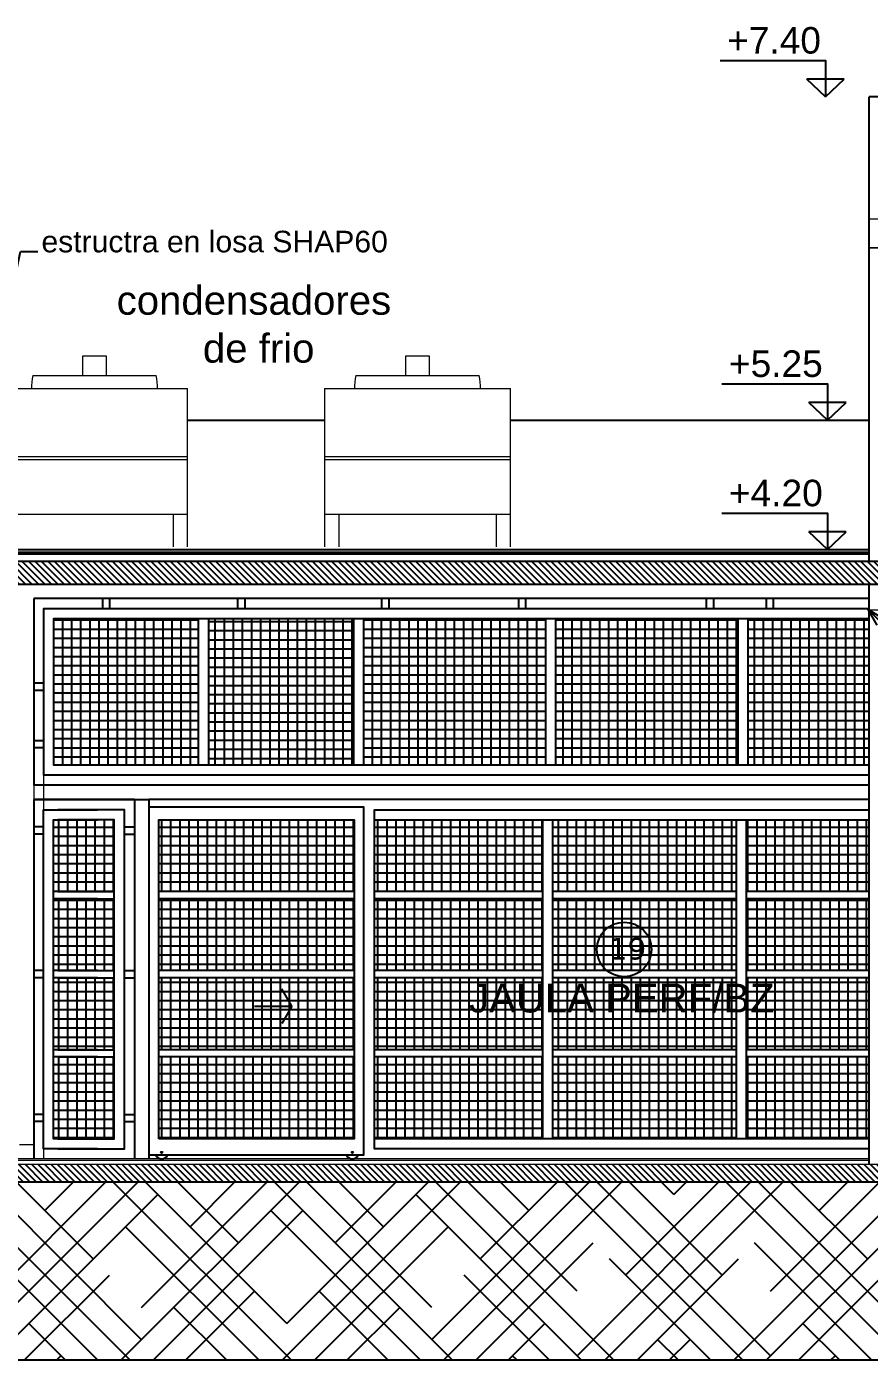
# Model space of a CAD drawing. Header units: metres. Extents: x 1166 to 1459, y -137 to 62.
# Drawn here: x 1276.12 to 1281.99, y -119.02 to -109.74 of the extents above; entities that cross this region are included whole.
import ezdxf

# ---------------------------------------------------------------- set-up
doc = ezdxf.new("R2010")
doc.units = ezdxf.units.M
doc.header["$LTSCALE"] = 0.508
doc.linetypes.add('HIDDEN2', pattern=[0.1875, 0.125, -0.0625])
doc.layers.get('0').update_dxf_attribs({"color": 9})
for name, color, linetype in [('2-texto', 9, 'Continuous'), ('3-muros', 9, 'Continuous'), ('3-VISTA', 9, 'Continuous'), ('4-carpinterias', 9, 'Continuous'), ('7-equipamiento', 9, 'Continuous'), ('8-cotas-100', 9, 'Continuous'), ('9-Hatch', 9, 'Continuous'), ('arq 0.09', 9, 'Continuous'), ('arq carpinterias', 9, 'Continuous'), ('arq gris 251', 9, 'Continuous'), ('Estructura', 9, 'HIDDEN2')]:
    doc.layers.add(name, color=color, linetype=linetype)
doc.styles.add('swiss', font='swissel.ttf')
doc.dimstyles.new('dim-100', dxfattribs={"dimtxt": 0.2, "dimasz": 0.12, "dimexe": 0.05, "dimexo": 0, "dimgap": 0.05, "dimtad": 1, "dimzin": 4, "dimtxsty": 'swiss', "dimblk": 'ARCHTICK', "dimcen": 0.5, "dimdle": 0.1, "dimclrd": 256, "dimclre": 252, "dimclrt": 256, "dimadec": 0, "dimazin": 0, "dimtfac": 1, "dimtix": 1, "dimtmove": 2, "dimatfit": 3, "dimldrblk": 'OPEN30', "dimfxl": 0.05, "dimtolj": 1, "dimtzin": 0, "dimarcsym": 0})
pattern_1 = [(0, (-2181.97136, -2415.981564), (0, 0.0635), []), (90, (-2181.97136, -2415.981564), (-0.0635, 0), [])]
pattern_2 = [(0, (-2177.70136, -2415.981564), (0, 0.0635), []), (90, (-2177.70136, -2415.981564), (-0.0635, 0), [])]
pattern_3 = [(0, (-2177.798637, -2415.981564), (0, 0.0635), []), (90, (-2177.798637, -2415.981564), (-0.0635, 0), [])]
pattern_4 = [(0, (-2176.35386, -2415.981564), (0, 0.0635), []), (90, (-2176.35386, -2415.981564), (-0.0635, 0), [])]
pattern_5 = [(0, (-2175.00636, -2415.981564), (0, 0.0635), []), (90, (-2175.00636, -2415.981564), (-0.0635, 0), [])]

# ---------------------------------------------------------------- blocks, each defined once
blk = doc.blocks.new('A$C128B13FA')
at = {"linetype": 'Continuous', "lineweight": 0}
for p, q in [((0.2185, 1.2107), (1.0765, 1.2107)), ((2.4665, 1.2107), (3.3245, 1.2107)), ((0, 1.12), (1.295, 1.12)), ((0, 1.12), (0, 0.92)), ((1.295, 0.92), (1.295, 1.12)), ((2.248, 1.12), (3.543, 1.12)), ((2.248, 1.12), (2.248, 0.02)), ((3.543, 0.02), (3.543, 1.12)), ((0, 0.92), (0, 0.37)), ((1.295, 0.37), (1.295, 0.92)), ((0, 0.6472), (1.295, 0.6472)), ((0, 0.6272), (1.295, 0.6272)), ((2.248, 0.6472), (3.543, 0.6472)), ((2.248, 0.6272), (3.543, 0.6272)), ((0, 0.37), (0, 0.02)), ((1.295, 0.02), (1.295, 0.37)), ((0, 0.2477), (1.295, 0.2477)), ((0, 0.2477), (0.1, 0.2477)), ((0.1, 0.2477), (0.1, 0.02)), ((1.195, 0.2477), (1.195, 0.02)), ((2.248, 0.2477), (3.543, 0.2477)), ((2.248, 0.2477), (2.348, 0.2477)), ((2.348, 0.2477), (2.348, 0.02)), ((3.443, 0.2477), (3.443, 0.02)), ((0, 0), (0.1, 0)), ((1.195, 0), (1.295, 0)), ((2.248, 0), (2.348, 0)), ((3.443, 0), (3.543, 0))]:
    blk.add_line(p, q, dxfattribs=at)
for points in [[(0.5633, 1.3472), (0.5633, 1.2107), (0.7317, 1.2107), (0.7317, 1.3472)], [(2.8113, 1.3472), (2.8113, 1.2107), (2.9797, 1.2107), (2.9797, 1.3472)]]:
    blk.add_lwpolyline(points, close=True, dxfattribs=at)
for centre, start, end in [((0.6475, 1.12), 168.06538, 180), ((0.6475, 1.12), 0, 11.93462), ((2.8955, 1.12), 168.06538, 180), ((2.8955, 1.12), 0, 11.93462)]:
    blk.add_arc(centre, 0.4385, start, end, dxfattribs=at)
blk = doc.blocks.new('_ARCHTICK')
at = {"color": 0, "linetype": 'ByBlock', "const_width": 0.15}
blk.add_lwpolyline([(-0.5, -0.5), (0.5, 0.5)], dxfattribs=at)
blk = doc.blocks.new('_Open30')
at = {"color": 0, "linetype": 'ByBlock', "lineweight": -2}
for p, q in [((-1, 0.268), (0, 0)), ((0, 0), (-1, -0.268)), ((0, 0), (-1, 0))]:
    blk.add_line(p, q, dxfattribs=at)

msp = doc.modelspace()

# ---------------------------------------------------------------- hatches: boundary and pattern name
at = {"layer": '9-Hatch'}
h = msp.add_hatch(dxfattribs=at)
h.set_pattern_fill('ANSI31', color=256, scale=0.01, angle=-90)
h.paths.add_polyline_path([(1295.8236, -113.4616), (1286.5836, -113.4616), (1286.5836, -113.6216), (1295.8236, -113.6216)])
h.paths.add_polyline_path([(1283.4077, -113.4616), (1258.7736, -113.4616), (1258.7736, -113.6216), (1283.4077, -113.6216)])
h = msp.add_hatch(dxfattribs=at)
h.set_pattern_fill('ANSI31', color=256, scale=0.01, angle=-90)
h.paths.add_polyline_path([(1296.0236, -117.6616), (1258.5736, -117.6616), (1258.5736, -117.7816), (1296.0236, -117.7816)])
h = msp.add_hatch(dxfattribs=at)
h.set_pattern_fill('HOUND', color=256, scale=0.1, angle=45)
h.set_pattern_definition([(45, (92.53986, -43.3334), (0.336759605, 0.561266008), [2.54, -1.27]), (135, (92.53986, -43.3334), (0.336759605, -0.561266008), [2.54, -1.27])])
h.paths.add_polyline_path([(1296.7866, -119.0233), (1296.7866, -117.7816), (1255.7149, -117.7816), (1255.7149, -119.0233)])
at = {"layer": 'arq gris 251'}
h = msp.add_hatch(dxfattribs=at)
h.set_pattern_fill('NET', color=256, scale=0.02, style=0)
h.set_pattern_definition([(0, (-446.571313, -135.207286), (0, 0.0635), []), (90, (-446.571313, -135.207286), (-0.0635, 0), [])])
h.paths.add_polyline_path([(1277.3205, -113.8616), (1276.3136, -113.8616), (1276.3136, -114.8816), (1277.3205, -114.8816)])
h = msp.add_hatch(dxfattribs=at)
h.set_pattern_fill('NET', color=256, scale=0.02, style=0)
h.set_pattern_definition([(0, (90.7484, -43.3334), (0, 0.0635), []), (90, (90.7484, -43.3334), (-0.0635, 0), [])])
h.paths.add_polyline_path([(1277.3905, -113.8616), (1278.4006, -113.8616), (1278.4006, -114.8816), (1277.3905, -114.8816)])
h = msp.add_hatch(dxfattribs=at)
h.set_pattern_fill('NET', color=256, scale=0.02, style=0)
h.set_pattern_definition([(0, (-448.9867, -135.207286), (0, 0.0635), []), (90, (-448.9867, -135.207286), (-0.0635, 0), [])])
h.paths.add_polyline_path([(1279.7359, -113.8616), (1278.4706, -113.8616), (1278.4706, -114.8816), (1279.7359, -114.8816)])
h = msp.add_hatch(dxfattribs=at)
h.set_pattern_fill('NET', color=256, scale=0.02, style=0)
h.set_pattern_definition([(0, (-450.32662, -135.207286), (0, 0.0635), []), (90, (-450.32662, -135.207286), (-0.0635, 0), [])])
h.paths.add_polyline_path([(1281.0758, -113.8616), (1279.8105, -113.8616), (1279.8105, -114.8816), (1281.0758, -114.8816)])
h = msp.add_hatch(dxfattribs=at)
h.set_pattern_fill('NET', color=256, scale=0.02, style=0)
h.set_pattern_definition([(0, (-451.66193, -135.207286), (0, 0.0635), []), (90, (-451.66193, -135.207286), (-0.0635, 0), [])])
h.paths.add_polyline_path([(1281.9877, -114.8816), (1281.9877, -113.8616), (1281.1458, -113.8616), (1281.1458, -114.8816)])
h = msp.add_hatch(dxfattribs=at)
h.set_pattern_fill('NET', color=256, scale=0.02, style=0)
h.set_pattern_definition(pattern_3)
h.paths.add_polyline_path([(1276.3103, -115.7616), (1276.3103, -115.2616), (1276.7336, -115.2616), (1276.7336, -115.7616)])
h = msp.add_hatch(dxfattribs=at)
h.set_pattern_fill('NET', color=256, scale=0.02, style=0)
h.set_pattern_definition(pattern_1)
h.paths.add_polyline_path([(1278.4036, -115.7616), (1278.4036, -115.2616), (1277.0436, -115.2616), (1277.0436, -115.7616)])
h = msp.add_hatch(dxfattribs=at)
h.set_pattern_fill('NET', color=256, scale=0.02, style=0)
h.set_pattern_definition(pattern_5)
h.paths.add_polyline_path([(1279.7161, -115.7616), (1279.7161, -115.2616), (1278.5448, -115.2616), (1278.5448, -115.7616)])
h = msp.add_hatch(dxfattribs=at)
h.set_pattern_fill('NET', color=256, scale=0.02, style=0)
h.set_pattern_definition(pattern_4)
h.paths.add_polyline_path([(1281.0636, -115.7616), (1281.0636, -115.2616), (1279.7861, -115.2616), (1279.7861, -115.7616)])
h = msp.add_hatch(dxfattribs=at)
h.set_pattern_fill('NET', color=256, scale=0.02, style=0)
h.set_pattern_definition(pattern_2)
h.paths.add_polyline_path([(1281.9877, -115.7616), (1281.9877, -115.2616), (1281.1336, -115.2616), (1281.1336, -115.7616)])
h = msp.add_hatch(dxfattribs=at)
h.set_pattern_fill('NET', color=256, scale=0.02, style=0)
h.set_pattern_definition(pattern_3)
h.paths.add_polyline_path([(1276.3103, -116.3116), (1276.3103, -115.8116), (1276.7336, -115.8116), (1276.7336, -116.3116)])
h = msp.add_hatch(dxfattribs=at)
h.set_pattern_fill('NET', color=256, scale=0.02, style=0)
h.set_pattern_definition(pattern_1)
h.paths.add_polyline_path([(1278.4036, -116.3116), (1278.4036, -115.8116), (1277.0436, -115.8116), (1277.0436, -116.3116)])
h = msp.add_hatch(dxfattribs=at)
h.set_pattern_fill('NET', color=256, scale=0.02, style=0)
h.set_pattern_definition(pattern_5)
h.paths.add_polyline_path([(1279.7161, -116.3116), (1279.7161, -115.8116), (1278.5448, -115.8116), (1278.5448, -116.3116)])
h = msp.add_hatch(dxfattribs=at)
h.set_pattern_fill('NET', color=256, scale=0.02, style=0)
h.set_pattern_definition(pattern_4)
h.paths.add_polyline_path([(1281.0636, -116.3116), (1281.0636, -115.8116), (1279.7861, -115.8116), (1279.7861, -116.3116)])
h = msp.add_hatch(dxfattribs=at)
h.set_pattern_fill('NET', color=256, scale=0.02, style=0)
h.set_pattern_definition(pattern_2)
h.paths.add_polyline_path([(1281.9877, -116.3116), (1281.9877, -115.8116), (1281.1336, -115.8116), (1281.1336, -116.3116)])
h = msp.add_hatch(dxfattribs=at)
h.set_pattern_fill('NET', color=256, scale=0.02, style=0)
h.set_pattern_definition(pattern_3)
h.paths.add_polyline_path([(1276.3103, -116.8616), (1276.3103, -116.3616), (1276.7336, -116.3616), (1276.7336, -116.8616)])
h = msp.add_hatch(dxfattribs=at)
h.set_pattern_fill('NET', color=256, scale=0.02, style=0)
h.set_pattern_definition(pattern_1)
h.paths.add_polyline_path([(1278.4036, -116.8616), (1278.4036, -116.3616), (1277.0436, -116.3616), (1277.0436, -116.8616)])
h = msp.add_hatch(dxfattribs=at)
h.set_pattern_fill('NET', color=256, scale=0.02, style=0)
h.set_pattern_definition(pattern_5)
h.paths.add_polyline_path([(1279.7161, -116.8616), (1279.7161, -116.3616), (1278.5448, -116.3616), (1278.5448, -116.8616)])
h = msp.add_hatch(dxfattribs=at)
h.set_pattern_fill('NET', color=256, scale=0.02, style=0)
h.set_pattern_definition(pattern_4)
h.paths.add_polyline_path([(1281.0636, -116.8616), (1281.0636, -116.3616), (1279.7861, -116.3616), (1279.7861, -116.8616)])
h = msp.add_hatch(dxfattribs=at)
h.set_pattern_fill('NET', color=256, scale=0.02, style=0)
h.set_pattern_definition(pattern_2)
h.paths.add_polyline_path([(1281.9877, -116.8616), (1281.9877, -116.3616), (1281.1336, -116.3616), (1281.1336, -116.8616)])
h = msp.add_hatch(dxfattribs=at)
h.set_pattern_fill('NET', color=256, scale=0.02, style=0)
h.set_pattern_definition(pattern_3)
h.paths.add_polyline_path([(1276.3103, -117.4816), (1276.3103, -116.9116), (1276.7336, -116.9116), (1276.7336, -117.4816)])
h = msp.add_hatch(dxfattribs=at)
h.set_pattern_fill('NET', color=256, scale=0.02, style=0)
h.set_pattern_definition(pattern_1)
h.paths.add_polyline_path([(1278.4036, -117.4816), (1278.4036, -116.9116), (1277.0436, -116.9116), (1277.0436, -117.4816)])
h = msp.add_hatch(dxfattribs=at)
h.set_pattern_fill('NET', color=256, scale=0.02, style=0)
h.set_pattern_definition(pattern_5)
h.paths.add_polyline_path([(1279.7161, -117.4816), (1279.7161, -116.9116), (1278.5448, -116.9116), (1278.5448, -117.4816)])
h = msp.add_hatch(dxfattribs=at)
h.set_pattern_fill('NET', color=256, scale=0.02, style=0)
h.set_pattern_definition(pattern_4)
h.paths.add_polyline_path([(1281.0636, -117.4816), (1281.0636, -116.9116), (1279.7861, -116.9116), (1279.7861, -117.4816)])
h = msp.add_hatch(dxfattribs=at)
h.set_pattern_fill('NET', color=256, scale=0.02, style=0)
h.set_pattern_definition(pattern_2)
h.paths.add_polyline_path([(1281.9877, -117.4816), (1281.9877, -116.9116), (1281.1336, -116.9116), (1281.1336, -117.4816)])

# ---------------------------------------------------------------- linework, layer by layer
at = {"layer": '2-texto'}
for p, q in [((1281.8144, -110.1086), (1281.5541, -110.1086)), ((1281.8271, -112.3586), (1281.5668, -112.3586)), ((1281.8271, -113.2586), (1281.5668, -113.2586))]:
    msp.add_line(p, q, dxfattribs=at)
for points in [[(1280.9504, -109.977), (1281.6843, -109.977), (1281.6843, -110.2316)], [(1281.6843, -110.2316), (1281.5541, -110.1086)], [(1281.6843, -110.2316), (1281.8144, -110.1086)], [(1280.9631, -112.227), (1281.6969, -112.227), (1281.6969, -112.4816)], [(1281.6969, -112.4816), (1281.5668, -112.3586)], [(1281.6969, -112.4816), (1281.8271, -112.3586)], [(1280.9631, -113.127), (1281.6969, -113.127), (1281.6969, -113.3816)], [(1281.6969, -113.3816), (1281.5668, -113.2586)], [(1281.6969, -113.3816), (1281.8271, -113.2586)]]:
    msp.add_lwpolyline(points, dxfattribs=at)
msp.add_circle((1280.2825, -116.1643), 0.1901, dxfattribs=at)
at = {"layer": '3-muros'}
for p, q in [((1281.9877, -113.4616), (1281.9877, -110.2316)), ((1282.2077, -110.2316), (1281.9877, -110.2316)), ((1281.9877, -117.6616), (1281.9877, -113.6216))]:
    msp.add_line(p, q, dxfattribs=at)
at = {"layer": '3-muros', "lineweight": 0}
msp.add_line((1281.9877, -117.6009), (1281.9877, -113.6216), dxfattribs=at)
at = {"layer": '3-muros', "linetype": 'Continuous', "lineweight": 0}
for p, q in [((1281.9877, -117.6216), (1258.7752, -117.6216)), ((1281.9877, -117.6316), (1258.7752, -117.6316))]:
    msp.add_line(p, q, dxfattribs=at)
at = {"layer": '3-muros'}
msp.add_lwpolyline([(1255.7149, -117.7816), (1296.7866, -117.7816), (1296.7866, -119.0233), (1255.7149, -119.0233)], close=True, dxfattribs=at)
at = {"layer": '3-VISTA'}
for p, q in [((1277.2431, -112.4816), (1278.1961, -112.4816)), ((1279.4911, -112.4816), (1281.9877, -112.4816))]:
    msp.add_line(p, q, dxfattribs=at)
at = {"layer": '4-carpinterias', "lineweight": 0}
for p, q in [((1265.4736, -113.6216), (1281.9877, -113.6216)), ((1276.1736, -113.7216), (1276.1736, -117.6216)), ((1276.1736, -113.7216), (1281.9877, -113.7216)), ((1276.1736, -115.0216), (1276.1736, -113.7216)), ((1276.2422, -117.6216), (1276.2422, -113.8116)), ((1276.1736, -117.6216), (1276.1736, -115.1216)), ((1276.0736, -117.5216), (1276.1736, -117.5216))]:
    msp.add_line(p, q, dxfattribs=at)
at = {"layer": 'arq 0.09'}
for p, q in [((1276.6533, -113.7916), (1276.6533, -113.7216)), ((1276.7033, -113.7916), (1276.7033, -113.7216)), ((1277.5944, -113.7916), (1277.5944, -113.7216)), ((1277.6444, -113.7916), (1277.6444, -113.7216)), ((1278.5966, -113.7916), (1278.5966, -113.7216)), ((1278.6466, -113.7916), (1278.6466, -113.7216)), ((1279.5481, -113.7916), (1279.5481, -113.7216)), ((1279.5981, -113.7916), (1279.5981, -113.7216)), ((1280.8562, -113.7916), (1280.8562, -113.7216)), ((1280.9062, -113.7916), (1280.9062, -113.7216)), ((1281.2718, -113.7916), (1281.2718, -113.7216)), ((1281.3218, -113.7916), (1281.3218, -113.7216)), ((1277.3205, -114.8816), (1277.3205, -113.8616)), ((1277.3905, -114.8816), (1277.3905, -113.8616)), ((1278.4006, -114.8816), (1278.4006, -113.8616)), ((1278.4706, -114.8816), (1278.4706, -113.8616)), ((1279.7359, -114.8816), (1279.7359, -113.8616)), ((1279.8059, -114.8816), (1279.8059, -113.8616)), ((1281.0758, -114.8816), (1281.0758, -113.8616)), ((1281.1458, -114.8816), (1281.1458, -113.8616)), ((1276.2436, -114.3116), (1276.1736, -114.3116)), ((1276.2436, -114.3616), (1276.1736, -114.3616)), ((1276.2436, -114.7116), (1276.1736, -114.7116)), ((1276.2436, -114.7616), (1276.1736, -114.7616)), ((1279.7161, -117.4727), (1279.7161, -115.2616)), ((1279.7161, -117.4727), (1279.7161, -115.2616)), ((1279.7861, -117.4727), (1279.7861, -115.2616)), ((1279.7861, -117.4727), (1279.7861, -115.2616)), ((1281.0636, -117.4727), (1281.0636, -115.2616)), ((1281.0636, -117.4727), (1281.0636, -115.2616)), ((1281.1336, -117.4727), (1281.1336, -115.2616)), ((1281.1336, -117.4727), (1281.1336, -115.2616)), ((1276.2403, -115.3116), (1276.1703, -115.3116)), ((1276.2403, -115.3116), (1276.1703, -115.3116)), ((1276.8036, -115.3116), (1276.8736, -115.3116)), ((1276.8036, -115.3116), (1276.8736, -115.3116)), ((1276.2403, -115.3616), (1276.1703, -115.3616)), ((1276.2403, -115.3616), (1276.1703, -115.3616)), ((1276.8036, -115.3616), (1276.8736, -115.3616)), ((1276.8036, -115.3616), (1276.8736, -115.3616)), ((1276.6166, -115.7616), (1276.3103, -115.7616)), ((1276.6166, -115.8116), (1276.3103, -115.8116)), ((1276.3403, -115.7616), (1276.7336, -115.7616)), ((1276.3403, -115.8116), (1276.7336, -115.8116)), ((1278.4036, -115.7616), (1277.0436, -115.7616)), ((1278.4036, -115.8116), (1277.0436, -115.8116)), ((1279.7161, -115.7616), (1278.5448, -115.7616)), ((1279.7161, -115.8116), (1278.5448, -115.8116)), ((1281.0636, -115.7616), (1279.7861, -115.7616)), ((1281.0636, -115.8116), (1279.7861, -115.8116)), ((1281.9877, -115.7616), (1281.1336, -115.7616)), ((1281.9877, -115.8116), (1281.1336, -115.8116)), ((1276.2403, -116.3116), (1276.1703, -116.3116)), ((1276.2403, -116.3116), (1276.1703, -116.3116)), ((1276.2403, -116.3616), (1276.1703, -116.3616)), ((1276.2403, -116.3616), (1276.1703, -116.3616)), ((1276.6166, -116.3116), (1276.3103, -116.3116)), ((1276.6166, -116.3616), (1276.3103, -116.3616)), ((1276.3403, -116.3116), (1276.7336, -116.3116)), ((1276.3403, -116.3616), (1276.7336, -116.3616)), ((1276.8036, -116.3116), (1276.8736, -116.3116)), ((1276.8036, -116.3116), (1276.8736, -116.3116)), ((1276.8036, -116.3616), (1276.8736, -116.3616)), ((1276.8036, -116.3616), (1276.8736, -116.3616)), ((1278.4036, -116.3116), (1277.0436, -116.3116)), ((1278.4036, -116.3616), (1277.0436, -116.3616)), ((1279.7161, -116.3116), (1278.5448, -116.3116)), ((1279.7161, -116.3616), (1278.5448, -116.3616)), ((1281.0636, -116.3116), (1279.7861, -116.3116)), ((1281.0636, -116.3616), (1279.7861, -116.3616)), ((1281.9877, -116.3116), (1281.1336, -116.3116)), ((1281.9877, -116.3616), (1281.1336, -116.3616)), ((1276.6166, -116.8616), (1276.3103, -116.8616)), ((1276.6166, -116.9116), (1276.3103, -116.9116)), ((1276.3403, -116.8616), (1276.7336, -116.8616)), ((1276.3403, -116.9116), (1276.7336, -116.9116)), ((1278.4036, -116.8616), (1277.0436, -116.8616)), ((1278.4036, -116.9116), (1277.0436, -116.9116)), ((1279.7161, -116.8616), (1278.5448, -116.8616)), ((1279.7161, -116.9116), (1278.5448, -116.9116)), ((1281.0636, -116.8616), (1279.7861, -116.8616)), ((1281.0636, -116.9116), (1279.7861, -116.9116)), ((1281.9877, -116.8616), (1281.1336, -116.8616)), ((1281.9877, -116.9116), (1281.1336, -116.9116)), ((1276.2403, -117.3116), (1276.1703, -117.3116)), ((1276.2403, -117.3116), (1276.1703, -117.3116)), ((1276.2403, -117.3616), (1276.1703, -117.3616)), ((1276.2403, -117.3616), (1276.1703, -117.3616)), ((1276.8036, -117.3116), (1276.8736, -117.3116)), ((1276.8036, -117.3116), (1276.8736, -117.3116)), ((1276.8036, -117.3616), (1276.8736, -117.3616)), ((1276.8036, -117.3616), (1276.8736, -117.3616))]:
    msp.add_line(p, q, dxfattribs=at)
for points in [[(1281.9877, -114.9516), (1276.2436, -114.9516), (1276.2436, -113.7916), (1281.9877, -113.7916)], [(1281.9877, -114.8816), (1276.3136, -114.8816), (1276.3136, -113.8616), (1281.9877, -113.8616)], [(1276.9736, -115.1716), (1278.4671, -115.1716), (1278.4671, -117.596), (1276.9736, -117.596)], [(1276.6166, -117.5516), (1276.2403, -117.5516), (1276.2403, -115.1916), (1276.6166, -115.1916)], [(1276.6166, -117.4816), (1276.3103, -117.4816), (1276.3103, -115.2616), (1276.6166, -115.2616)], [(1276.3403, -117.5516), (1276.8036, -117.5516), (1276.8036, -115.1916), (1276.3403, -115.1916)], [(1276.3403, -117.4816), (1276.7336, -117.4816), (1276.7336, -115.2616), (1276.3403, -115.2616)], [(1281.9877, -117.5516), (1278.5448, -117.5516), (1278.5448, -115.1916), (1281.9877, -115.1916)], [(1278.5448, -115.2616), (1281.9877, -115.2616)], [(1281.9877, -117.4816), (1278.5448, -117.4816)]]:
    msp.add_lwpolyline(points, dxfattribs=at)
msp.add_lwpolyline([(1277.0436, -117.4816), (1277.0436, -115.2616), (1278.4036, -115.2616), (1278.4036, -117.4816)], close=True, dxfattribs=at)
for centre in [(1277.0634, -117.5766), (1278.3907, -117.5766)]:
    msp.add_circle(centre, 0.005, dxfattribs=at)
for centre in [(1277.0634, -117.5766), (1278.3907, -117.5766)]:
    msp.add_arc(centre, 0.045, 205.52878, 334.47122, dxfattribs=at)
at = {"layer": 'arq carpinterias'}
for p, q in [((1276.1736, -113.7216), (1276.1736, -115.0216)), ((1281.9877, -113.7216), (1276.1736, -113.7216)), ((1281.9877, -115.0216), (1276.1736, -115.0216)), ((1276.1736, -115.1216), (1276.9736, -115.1216)), ((1276.1736, -115.1216), (1276.1736, -117.6216)), ((1276.8736, -115.1216), (1276.8736, -117.6216)), ((1276.8736, -115.1216), (1276.8736, -117.6216)), ((1281.9877, -115.1216), (1276.9736, -115.1216)), ((1276.9736, -115.1216), (1276.9736, -117.6216)), ((1277.9702, -116.5594), (1277.9002, -116.4389)), ((1277.7099, -116.5594), (1277.9702, -116.5594)), ((1277.9702, -116.5594), (1277.9002, -116.68))]:
    msp.add_line(p, q, dxfattribs=at)
msp.add_lwpolyline([(1276.8736, -115.1216), (1276.1736, -115.1216)], dxfattribs=at)
at = {"layer": 'Estructura', "linetype": 'Continuous'}
for p, q in [((1258.7736, -113.3816), (1281.9877, -113.3816)), ((1258.7736, -113.3996), (1281.9877, -113.3996)), ((1258.7736, -113.4116), (1281.9877, -113.4116)), ((1258.7736, -113.4616), (1283.4077, -113.4616)), ((1258.7736, -113.6216), (1283.4077, -113.6216))]:
    msp.add_line(p, q, dxfattribs=at)
at = {"layer": 'Estructura', "linetype": 'Continuous', "lineweight": 0}
msp.add_line((1296.0236, -117.6616), (1258.5736, -117.6616), dxfattribs=at)
at = {"layer": 'Estructura', "linetype": 'Continuous', "lineweight": 0, "const_width": 0.01}
for points in [[(1281.9877, -111.2816), (1282.2063, -111.2816), (1282.2063, -111.0816), (1281.9877, -111.0816)], [(1281.9891, -113.8013), (1282.2077, -113.8013), (1282.2077, -113.6216), (1281.9891, -113.6216)]]:
    msp.add_lwpolyline(points, close=True, dxfattribs=at)

# ---------------------------------------------------------------- block references
at = {"layer": '7-equipamiento'}
msp.add_blockref('A$C128B13FA', (1275.9481, -113.3816), dxfattribs=at)

# ---------------------------------------------------------------- texts
at = {"layer": '2-texto', "style": 'swiss'}
for s, p in [('+7.40', (1280.9991, -109.9301)), ('+5.25', (1281.0117, -112.1801)), ('+4.20', (1281.0117, -113.0801))]:
    msp.add_text(s, height=0.18472, dxfattribs=at).set_placement(p)
for s, insert, char_height, width, attachment_point in [('\\A1;estructra en losa SHAP60 ', (1276.2266, -111.3152), 0.15, 3.953269, 7), ('\\pi-0.6,l0.8,t0.8;{\\fArial|b0|i0|c0|p34;condensadores de frio}', (1276.5501, -111.5471), 0.2, 2.2541, 1), ('{\\fVerdana|b0|i0|c0|p34;19}', (1280.1744, -116.2371), 0.15, 0.294755, 7), ('\\pi0.12833;{\\fArial|b0|i0|c0|p34;JAULA PERF/BZ}', (1279.0739, -116.4026), 0.2, 2.369214, 1)]:
    msp.add_mtext(s, dxfattribs=dict(at, insert=insert, char_height=char_height, width=width, attachment_point=attachment_point))

# ---------------------------------------------------------------- leaders
at = {"layer": '8-cotas-100', "annotation_type": 0, "has_hookline": 1, "hookline_direction": 0}
for points in [[(1275.6028, -113.5695), (1276.0804, -111.307), (1276.2004, -111.307)], [(1281.9816, -113.7993), (1282.6251, -114.4562), (1282.7451, -114.4562)]]:
    msp.add_leader(points, dimstyle='dim-100', override={"dimgap": 0.05, "dimtad": 0, "dimarcsym": 1}, dxfattribs=at)

doc.saveas('drawing.dxf')
